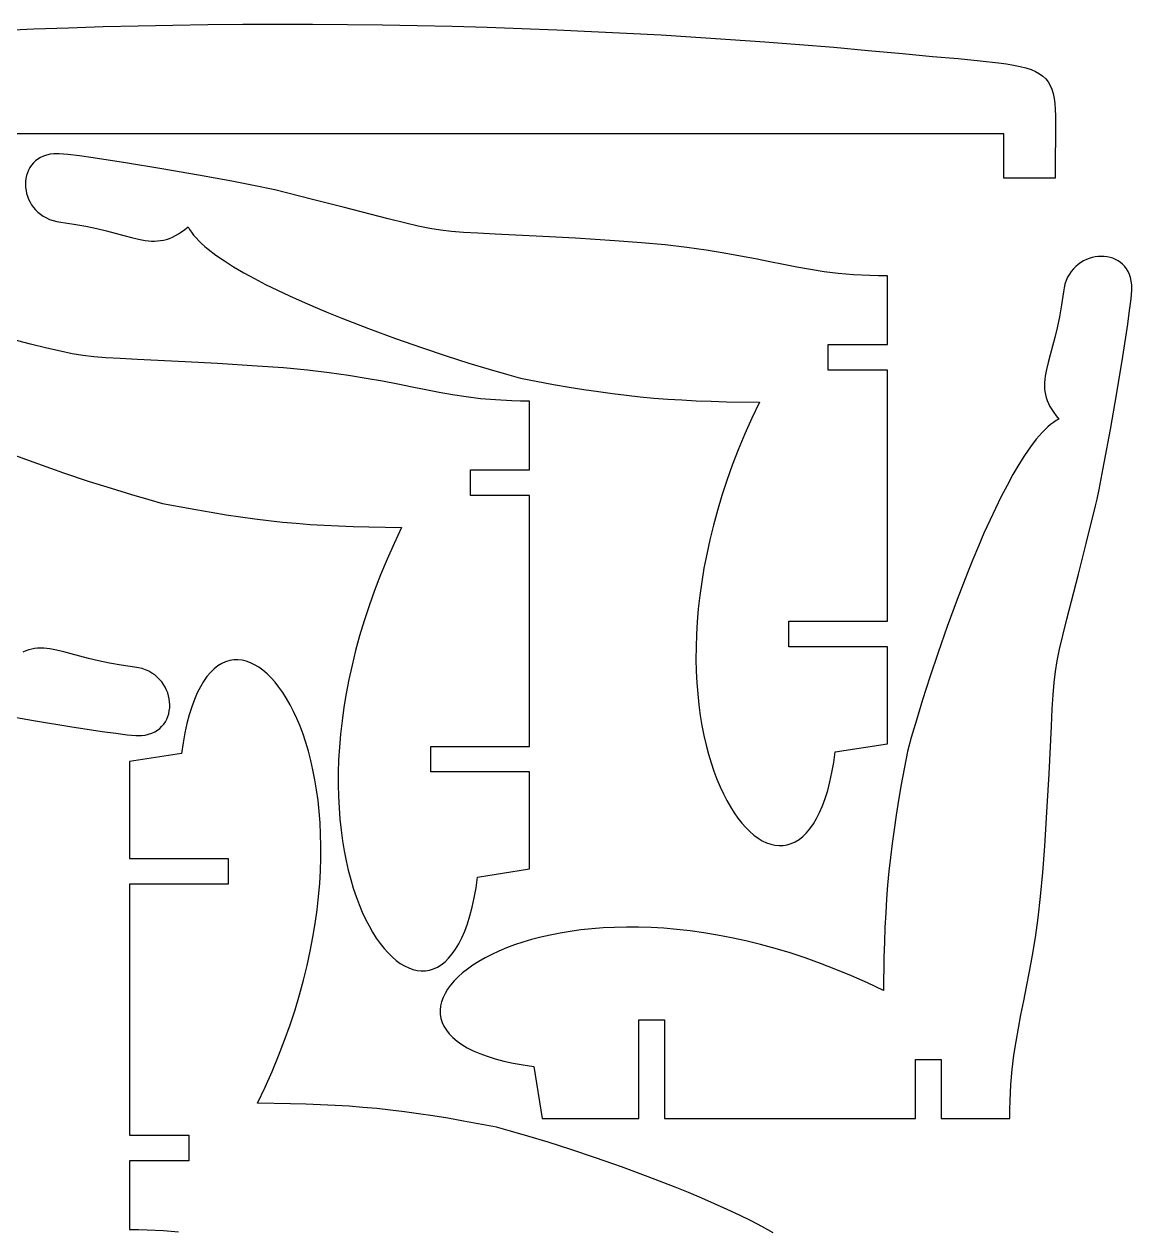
# Model space of a CAD drawing. Extents: x 378 to 958, y 20 to 900.
# Drawn here: x 554.2 to 666.5, y 334.1 to 456.4 of the extents above; entities that cross this region are included whole.
import ezdxf

# ---------------------------------------------------------------- set-up
doc = ezdxf.new("R2010")
doc.units = 0
doc.layers.get('0').update_dxf_attribs({"linetype": 'CONTINUOUS'})

msp = doc.modelspace()

# ---------------------------------------------------------------- linework, layer by layer
at = {"color": 4}
for p, q in [((565.729473, 456.234625), (569.26315, 456.304296)), ((569.26315, 456.304296), (572.799154, 456.355101)), ((572.799154, 456.355101), (576.336981, 456.387047)), ((576.336981, 456.387047), (579.876132, 456.400138)), ((579.876132, 456.400138), (583.416105, 456.394378)), ((583.416105, 456.394378), (586.956398, 456.369773)), ((586.956398, 456.369773), (590.496509, 456.326327)), ((590.496509, 456.326327), (594.035939, 456.264045)), ((594.035939, 456.264045), (597.574185, 456.182931)), ((551.628049, 455.767198), (555.147409, 455.912376)), ((555.147409, 455.912376), (558.671101, 456.03867)), ((558.671101, 456.03867), (562.198622, 456.146085)), ((562.198622, 456.146085), (565.729473, 456.234625)), ((597.574185, 456.182931), (601.110745, 456.082991)), ((601.110745, 456.082991), (604.645119, 455.96423)), ((604.645119, 455.96423), (608.176805, 455.826652)), ((608.176805, 455.826652), (611.705301, 455.670261)), ((611.705301, 455.670261), (615.230107, 455.495064)), ((615.230107, 455.495064), (618.750721, 455.301064)), ((618.750721, 455.301064), (622.266641, 455.088266)), ((622.266641, 455.088266), (625.777366, 454.856675)), ((625.777366, 454.856675), (629.282396, 454.606297)), ((629.282396, 454.606297), (632.781227, 454.337135)), ((632.781227, 454.337135), (636.27336, 454.049195)), ((636.27336, 454.049195), (639.758292, 453.742481)), ((639.758292, 453.742481), (643.235523, 453.416998)), ((643.235523, 453.416998), (646.262806, 453.136291)), ((646.262806, 453.136291), (648.871475, 452.903699)), ((648.871475, 452.903699), (651.092339, 452.694369)), ((651.092339, 452.694369), (652.956213, 452.483446)), ((652.956213, 452.483446), (653.763907, 452.369621)), ((653.763907, 452.369621), (654.493909, 452.246076)), ((654.493909, 452.246076), (655.150068, 452.109706)), ((655.150068, 452.109706), (655.736238, 451.957404)), ((655.736238, 451.957404), (656.256269, 451.786062)), ((656.256269, 451.786062), (656.714013, 451.592575)), ((656.714013, 451.592575), (657.113322, 451.373835)), ((657.113322, 451.373835), (657.458048, 451.126735)), ((657.458048, 451.126735), (657.752041, 450.84817)), ((657.752041, 450.84817), (657.999153, 450.535031)), ((657.999153, 450.535031), (658.203236, 450.184212)), ((658.203236, 450.184212), (658.368142, 449.792606)), ((658.368142, 449.792606), (658.497721, 449.357107)), ((658.497721, 449.357107), (658.595827, 448.874608)), ((658.595827, 448.874608), (658.666309, 448.342001)), ((658.666309, 448.342001), (658.71302, 447.756181)), ((658.71302, 447.756181), (658.739811, 447.114039)), ((658.739811, 447.114039), (658.750533, 446.412471)), ((653.493323, 445.293298), (507.892523, 445.281098)), ((653.493123, 440.793298), (653.493323, 445.293298)), ((658.750533, 446.412471), (658.73918, 444.818623)), ((658.73918, 444.818623), (658.709772, 442.949784)), ((555.83552, 442.883269), (555.565656, 442.720994)), ((556.132064, 443.02025), (555.83552, 442.883269)), ((556.455416, 443.129874), (556.132064, 443.02025)), ((556.805707, 443.210077), (556.455416, 443.129874)), ((557.183067, 443.258794), (556.805707, 443.210077)), ((557.418644, 443.264953), (557.183067, 443.258794)), ((557.740228, 443.25264), (557.418644, 443.264953)), ((558.619006, 443.17687), (557.740228, 443.25264)), ((559.77458, 443.04003), (558.619006, 443.17687)), ((561.162126, 442.85066), (559.77458, 443.04003)), ((564.453854, 442.348504), (561.162126, 442.85066)), ((658.709772, 442.949784), (658.693123, 440.781098)), ((554.611974, 441.602443), (554.499457, 441.331743)), ((554.750392, 441.860231), (554.611974, 441.602443)), ((554.914839, 442.103044), (554.750392, 441.860231)), ((555.105445, 442.328818), (554.914839, 442.103044)), ((555.322341, 442.53549), (555.105445, 442.328818)), ((555.565656, 442.720994), (555.322341, 442.53549)), ((568.135617, 441.738744), (564.453854, 442.348504)), ((571.848842, 441.089722), (568.135617, 441.738744)), ((554.316003, 440.462808), (554.305785, 440.161098)), ((554.351601, 440.759862), (554.316003, 440.462808)), ((554.412709, 441.050194), (554.351601, 440.759862)), ((554.499457, 441.331743), (554.412709, 441.050194)), ((575.234958, 440.469779), (571.848842, 441.089722)), ((577.93539, 439.947256), (575.234958, 440.469779)), ((655.693223, 440.793298), (653.493123, 440.793298)), ((658.693123, 440.781098), (655.693223, 440.793298)), ((554.305785, 440.161098), (554.320817, 439.856794)), ((554.320817, 439.856794), (554.36097, 439.551961)), ((554.36097, 439.551961), (554.426113, 439.248661)), ((554.426113, 439.248661), (554.516116, 438.94896)), ((578.916421, 439.743883), (577.93539, 439.947256)), ((579.591567, 439.590494), (578.916421, 439.743883)), ((583.396476, 438.6397), (579.591567, 439.590494)), ((554.516116, 438.94896), (554.63085, 438.654919)), ((554.63085, 438.654919), (554.770185, 438.368604)), ((554.770185, 438.368604), (554.933991, 438.092077)), ((554.933991, 438.092077), (555.122137, 437.827403)), ((586.514237, 437.846653), (583.396476, 438.6397)), ((555.122137, 437.827403), (555.334495, 437.576644)), ((555.334495, 437.576644), (555.570934, 437.341866)), ((555.570934, 437.341866), (555.831324, 437.12513)), ((555.831324, 437.12513), (556.115536, 436.928502)), ((556.115536, 436.928502), (556.423438, 436.754044)), ((556.423438, 436.754044), (556.754903, 436.603821)), ((591.088725, 436.670499), (586.514237, 437.846653)), ((556.754903, 436.603821), (557.109799, 436.479896)), ((557.109799, 436.479896), (557.487997, 436.384332)), ((557.487997, 436.384332), (557.889367, 436.319194)), ((557.889367, 436.319194), (559.218675, 436.134166)), ((559.218675, 436.134166), (560.428737, 435.918505)), ((560.428737, 435.918505), (561.530169, 435.683251)), ((561.530169, 435.683251), (562.533584, 435.439446)), ((570.137898, 435.35092), (570.461149, 435.592124)), ((570.461149, 435.592124), (570.793067, 435.865694)), ((570.793067, 435.865694), (570.949686, 435.587082)), ((570.949686, 435.587082), (571.136578, 435.305936)), ((592.745654, 436.255741), (591.088725, 436.670499)), ((594.115843, 435.935427), (592.745654, 436.255741)), ((595.299392, 435.693733), (594.115843, 435.935427)), ((596.396404, 435.514832), (595.299392, 435.693733)), ((597.506981, 435.382898), (596.396404, 435.514832)), ((562.533584, 435.439446), (564.288826, 434.970346)), ((564.288826, 434.970346), (565.061881, 434.767132)), ((565.061881, 434.767132), (565.779379, 434.599532)), ((565.779379, 434.599532), (566.451935, 434.478585)), ((566.451935, 434.478585), (566.774677, 434.439056)), ((566.774677, 434.439056), (567.090163, 434.415332)), ((567.090163, 434.415332), (567.399721, 434.408791)), ((567.399721, 434.408791), (567.704677, 434.420815)), ((567.704677, 434.420815), (568.006359, 434.452782)), ((568.006359, 434.452782), (568.306094, 434.506074)), ((568.306094, 434.506074), (568.605207, 434.58207)), ((568.605207, 434.58207), (568.905026, 434.682151)), ((568.905026, 434.682151), (569.206878, 434.807696)), ((569.206878, 434.807696), (569.512089, 434.960086)), ((569.512089, 434.960086), (569.821987, 435.1407)), ((569.821987, 435.1407), (570.137898, 435.35092)), ((571.136578, 435.305936), (571.352847, 435.022438)), ((571.352847, 435.022438), (571.597597, 434.736771)), ((571.597597, 434.736771), (571.869929, 434.449117)), ((571.869929, 434.449117), (572.168948, 434.159658)), ((598.731224, 435.282107), (597.506981, 435.382898)), ((600.169235, 435.196631), (598.731224, 435.282107)), ((601.921115, 435.110646), (600.169235, 435.196631)), ((606.766892, 434.873844), (601.921115, 435.110646)), ((610.060991, 434.691375), (606.766892, 434.873844)), ((614.069367, 434.445094), (610.060991, 434.691375)), ((616.752915, 434.245126), (614.069367, 434.445094)), ((619.172073, 434.013486), (616.752915, 434.245126)), ((572.168948, 434.159658), (572.493755, 433.868578)), ((572.493755, 433.868578), (572.843455, 433.576057)), ((572.843455, 433.576057), (573.613945, 432.987426)), ((621.356154, 433.756322), (619.172073, 434.013486)), ((623.334469, 433.479786), (621.356154, 433.756322)), ((625.136327, 433.190029), (623.334469, 433.479786)), ((626.791041, 432.893201), (625.136327, 433.190029)), ((573.613945, 432.987426), (574.473241, 432.395225)), ((574.473241, 432.395225), (575.414167, 431.800912)), ((575.414167, 431.800912), (576.42955, 431.205946)), ((628.327921, 432.595451), (626.791041, 432.893201)), ((629.776279, 432.302932), (628.327921, 432.595451)), ((631.165426, 432.021792), (629.776279, 432.302932)), ((632.524673, 431.758183), (631.165426, 432.021792)), ((660.791542, 431.828098), (660.556763, 431.591658)), ((661.0423, 432.040457), (660.791542, 431.828098)), ((661.306975, 432.228603), (661.0423, 432.040457)), ((661.583502, 432.392408), (661.306975, 432.228603)), ((661.869817, 432.531741), (661.583502, 432.392408)), ((662.163857, 432.646473), (661.869817, 432.531741)), ((662.463559, 432.736473), (662.163857, 432.646473)), ((662.766859, 432.801613), (662.463559, 432.736473)), ((663.071692, 432.841761), (662.766859, 432.801613)), ((663.375996, 432.856788), (663.071692, 432.841761)), ((663.677706, 432.846565), (663.375996, 432.856788)), ((663.974759, 432.810961), (663.677706, 432.846565)), ((664.265092, 432.749846), (663.974759, 432.810961)), ((664.54664, 432.663091), (664.265092, 432.749846)), ((664.81734, 432.550566), (664.54664, 432.663091)), ((665.075129, 432.412141), (664.81734, 432.550566)), ((665.317942, 432.247686), (665.075129, 432.412141)), ((665.543716, 432.057071), (665.317942, 432.247686)), ((665.750387, 431.840167), (665.543716, 432.057071)), ((665.935892, 431.596843), (665.750387, 431.840167)), ((576.42955, 431.205946), (577.512213, 430.611787)), ((577.512213, 430.611787), (578.654981, 430.019893)), ((633.88333, 431.518255), (632.524673, 431.758183)), ((635.270709, 431.308158), (633.88333, 431.518255)), ((636.716121, 431.134043), (635.270709, 431.308158)), ((638.248878, 431.002061), (636.716121, 431.134043)), ((639.898289, 430.918361), (638.248878, 431.002061)), ((640.7759, 430.896539), (639.898289, 430.918361)), ((641.693667, 430.889094), (640.7759, 430.896539)), ((641.692867, 423.914994), (641.693667, 430.889094)), ((659.968942, 430.739143), (659.818719, 430.407673)), ((660.1434, 431.04705), (659.968942, 430.739143)), ((660.340028, 431.331265), (660.1434, 431.04705)), ((660.556763, 431.591658), (660.340028, 431.331265)), ((666.098167, 431.326969), (665.935892, 431.596843)), ((666.235148, 431.030417), (666.098167, 431.326969)), ((666.344772, 430.707056), (666.235148, 431.030417)), ((666.424974, 430.356755), (666.344772, 430.707056)), ((578.654981, 430.019893), (579.850679, 429.431723)), ((579.850679, 429.431723), (581.092131, 428.848737)), ((659.59923, 429.674565), (659.534092, 429.273186)), ((659.694794, 430.05277), (659.59923, 429.674565)), ((659.818719, 430.407673), (659.694794, 430.05277)), ((666.391768, 428.543479), (666.467537, 429.422242)), ((666.473692, 429.979386), (666.424974, 430.356755)), ((666.467537, 429.422242), (666.47985, 429.743818)), ((666.47985, 429.743818), (666.473692, 429.979386)), ((581.092131, 428.848737), (582.372162, 428.272393)), ((582.372162, 428.272393), (583.683598, 427.704151)), ((659.534092, 429.273186), (659.349064, 427.943862)), ((666.254927, 427.38792), (666.391768, 428.543479)), ((583.683598, 427.704151), (585.019262, 427.145469)), ((585.019262, 427.145469), (586.371979, 426.597807)), ((659.349064, 427.943862), (659.133402, 426.733787)), ((666.065558, 426.000384), (666.254927, 427.38792)), ((586.371979, 426.597807), (589.099873, 425.541376)), ((659.133402, 426.733787), (658.898149, 425.632348)), ((665.563402, 422.708674), (666.065558, 426.000384)), ((554.814709, 423.972861), (550.240222, 425.149015)), ((589.099873, 425.541376), (591.809877, 424.546531)), ((591.809877, 424.546531), (594.444587, 423.624944)), ((658.654344, 424.628928), (658.185243, 422.873688)), ((658.898149, 425.632348), (658.654344, 424.628928)), ((556.471638, 423.558103), (554.814709, 423.972861)), ((557.841827, 423.23779), (556.471638, 423.558103)), ((559.025376, 422.996095), (557.841827, 423.23779)), ((594.444587, 423.624944), (596.946603, 422.788286)), ((635.693067, 421.314494), (635.693067, 423.914994)), ((635.693067, 423.914994), (641.692867, 423.914994)), ((560.122389, 422.817194), (559.025376, 422.996095)), ((561.232966, 422.68526), (560.122389, 422.817194)), ((562.457208, 422.584469), (561.232966, 422.68526)), ((563.895219, 422.498993), (562.457208, 422.584469)), ((565.6471, 422.413008), (563.895219, 422.498993)), ((570.492876, 422.176206), (565.6471, 422.413008)), ((573.786975, 421.993737), (570.492876, 422.176206)), ((596.946603, 422.788286), (599.258521, 422.048231)), ((599.258521, 422.048231), (601.322939, 421.416449)), ((657.98203, 422.100638), (657.814429, 421.383148)), ((658.185243, 422.873688), (657.98203, 422.100638)), ((664.953642, 419.026923), (665.563402, 422.708674)), ((577.795351, 421.747457), (573.786975, 421.993737)), ((580.478899, 421.547489), (577.795351, 421.747457)), ((582.898058, 421.315848), (580.478899, 421.547489)), ((585.082139, 421.058684), (582.898058, 421.315848)), ((587.060453, 420.782149), (585.082139, 421.058684)), ((588.862311, 420.492391), (587.060453, 420.782149)), ((601.322939, 421.416449), (603.082456, 420.904613)), ((603.082456, 420.904613), (604.479667, 420.524394)), ((641.692867, 421.314494), (635.693067, 421.314494)), ((641.690667, 395.892394), (641.692867, 421.314494)), ((657.814429, 421.383148), (657.693482, 420.710603)), ((590.517025, 420.195563), (588.862311, 420.492391)), ((592.053906, 419.897814), (590.517025, 420.195563)), ((593.502264, 419.605294), (592.053906, 419.897814)), ((594.89141, 419.324154), (593.502264, 419.605294)), ((604.479667, 420.524394), (607.845323, 419.88924)), ((607.845323, 419.88924), (609.417644, 419.615419)), ((609.417644, 419.615419), (610.931569, 419.369051)), ((657.63023, 420.072388), (657.623689, 419.762837)), ((657.623689, 419.762837), (657.635712, 419.457888)), ((657.653954, 420.387868), (657.63023, 420.072388)), ((657.693482, 420.710603), (657.653954, 420.387868)), ((596.250657, 419.060545), (594.89141, 419.324154)), ((597.609314, 418.820617), (596.250657, 419.060545)), ((598.996693, 418.610521), (597.609314, 418.820617)), ((600.442106, 418.436406), (598.996693, 418.610521)), ((601.974862, 418.304423), (600.442106, 418.436406)), ((610.931569, 419.369051), (612.398553, 419.148845)), ((612.398553, 419.148845), (613.830054, 418.953515)), ((613.830054, 418.953515), (615.237527, 418.781769)), ((615.237527, 418.781769), (616.632429, 418.632319)), ((616.632429, 418.632319), (618.026218, 418.503877)), ((618.026218, 418.503877), (619.430348, 418.395152)), ((619.430348, 418.395152), (620.856276, 418.304856)), ((657.635712, 419.457888), (657.66768, 419.156214)), ((657.66768, 419.156214), (657.720972, 418.856487)), ((657.720972, 418.856487), (657.796968, 418.557383)), ((657.796968, 418.557383), (657.897048, 418.257572)), ((664.30462, 415.313705), (664.953642, 419.026923)), ((603.624273, 418.220723), (601.974862, 418.304423)), ((604.501885, 418.198901), (603.624273, 418.220723)), ((605.419651, 418.191457), (604.501885, 418.198901)), ((605.418851, 411.217357), (605.419651, 418.191457)), ((620.856276, 418.304856), (622.315459, 418.231701)), ((622.315459, 418.231701), (623.819353, 418.174395)), ((623.819353, 418.174395), (625.379415, 418.131652)), ((625.379415, 418.131652), (628.713867, 418.084694)), ((628.713867, 418.084694), (627.947074, 416.462295)), ((657.897048, 418.257572), (658.022593, 417.955729)), ((658.022593, 417.955729), (658.174983, 417.650527)), ((658.174983, 417.650527), (658.355598, 417.340638)), ((658.355598, 417.340638), (658.565817, 417.024736)), ((627.947074, 416.462295), (627.235459, 414.855769)), ((658.520834, 416.026065), (658.237336, 415.809791)), ((658.80198, 416.212963), (658.520834, 416.026065)), ((658.565817, 417.024736), (658.807022, 416.701495)), ((659.080592, 416.369586), (658.80198, 416.212963)), ((658.807022, 416.701495), (659.080592, 416.369586)), ((627.235459, 414.855769), (626.577715, 413.26599)), ((657.083475, 414.668865), (656.790955, 414.31916)), ((657.374556, 414.993677), (657.083475, 414.668865)), ((657.664014, 415.2927), (657.374556, 414.993677)), ((657.951669, 415.565037), (657.664014, 415.2927)), ((658.237336, 415.809791), (657.951669, 415.565037)), ((663.684676, 411.927594), (664.30462, 415.313705)), ((656.202324, 413.548662), (655.610122, 412.689357)), ((656.790955, 414.31916), (656.202324, 413.548662)), ((552.825857, 412.843738), (555.535861, 411.848893)), ((626.577715, 413.26599), (625.972534, 411.69383)), ((655.610122, 412.689357), (655.015809, 411.748422)), ((555.535861, 411.848893), (558.170572, 410.927306)), ((599.419051, 408.616857), (599.419051, 411.217357)), ((599.419051, 411.217357), (605.418851, 411.217357)), ((625.972534, 411.69383), (625.418608, 410.140163)), ((655.015809, 411.748422), (654.420844, 410.733031)), ((663.162153, 409.227163), (663.684676, 411.927594)), ((558.170572, 410.927306), (560.672587, 410.090649)), ((560.672587, 410.090649), (562.984505, 409.350593)), ((625.418608, 410.140163), (624.914632, 408.605861)), ((654.420844, 410.733031), (653.826684, 409.65036)), ((562.984505, 409.350593), (565.048924, 408.718811)), ((565.048924, 408.718811), (566.80844, 408.206975)), ((605.418851, 408.616857), (599.419051, 408.616857)), ((605.416651, 383.194757), (605.418851, 408.616857)), ((624.914632, 408.605861), (624.459298, 407.091799)), ((653.826684, 409.65036), (653.23479, 408.507585)), ((662.958781, 408.246132), (663.162153, 409.227163)), ((566.80844, 408.206975), (568.205651, 407.826757)), ((568.205651, 407.826757), (571.571308, 407.191602)), ((653.23479, 408.507585), (652.646621, 407.311879)), ((661.854597, 403.766077), (662.805392, 407.570986)), ((662.805392, 407.570986), (662.958781, 408.246132)), ((571.571308, 407.191602), (573.143628, 406.917781)), ((573.143628, 406.917781), (574.657553, 406.671413)), ((574.657553, 406.671413), (576.124537, 406.451208)), ((576.124537, 406.451208), (577.556038, 406.255877)), ((577.556038, 406.255877), (578.963511, 406.084131)), ((624.459298, 407.091799), (624.051298, 405.598848)), ((652.646621, 407.311879), (652.063635, 406.07042)), ((578.963511, 406.084131), (580.358414, 405.934682)), ((580.358414, 405.934682), (581.752202, 405.806239)), ((581.752202, 405.806239), (583.156332, 405.697514)), ((583.156332, 405.697514), (584.58226, 405.607219)), ((584.58226, 405.607219), (586.041443, 405.534063)), ((586.041443, 405.534063), (587.545338, 405.476758)), ((587.545338, 405.476758), (589.105399, 405.434014)), ((589.105399, 405.434014), (592.439851, 405.387057)), ((592.439851, 405.387057), (591.673059, 403.764657)), ((624.051298, 405.598848), (623.689325, 404.127881)), ((652.063635, 406.07042), (651.487291, 404.790382)), ((591.673059, 403.764657), (590.961444, 402.158131)), ((623.689325, 404.127881), (623.372073, 402.679773)), ((651.487291, 404.790382), (650.919049, 403.47894)), ((661.06155, 400.648315), (661.854597, 403.766077)), ((623.372073, 402.679773), (623.098234, 401.255395)), ((650.919049, 403.47894), (650.360367, 402.143271)), ((590.961444, 402.158131), (590.303699, 400.568352)), ((623.098234, 401.255395), (622.866501, 399.85562)), ((650.360367, 402.143271), (649.812704, 400.790548)), ((590.303699, 400.568352), (589.698518, 398.996192)), ((649.812704, 400.790548), (648.756274, 398.062647)), ((659.885397, 396.073827), (661.06155, 400.648315)), ((589.698518, 398.996192), (589.144593, 397.442525)), ((622.866501, 399.85562), (622.675566, 398.481323)), ((622.675566, 398.481323), (622.524123, 397.133375)), ((648.756274, 398.062647), (647.761429, 395.352638)), ((589.144593, 397.442525), (588.640616, 395.908224)), ((622.524123, 397.133375), (622.410864, 395.81265)), ((588.640616, 395.908224), (588.185282, 394.394161)), ((622.410864, 395.81265), (622.334483, 394.520021)), ((631.690467, 393.292394), (631.690467, 395.892394)), ((631.690467, 395.892394), (641.690667, 395.892394)), ((647.761429, 395.352638), (646.839842, 392.717924)), ((659.470638, 394.416896), (659.885397, 396.073827)), ((588.185282, 394.394161), (587.777282, 392.90121)), ((622.334483, 394.520021), (622.293671, 393.25636)), ((659.150325, 393.046705), (659.470638, 394.416896)), ((554.338566, 392.872139), (554.036715, 392.746594)), ((554.638386, 392.972219), (554.338566, 392.872139)), ((554.937499, 393.048215), (554.638386, 392.972219)), ((555.237233, 393.101507), (554.937499, 393.048215)), ((555.538915, 393.133475), (555.237233, 393.101507)), ((555.843871, 393.145498), (555.538915, 393.133475)), ((556.153429, 393.138957), (555.843871, 393.145498)), ((556.468916, 393.115233), (556.153429, 393.138957)), ((556.791657, 393.075705), (556.468916, 393.115233)), ((557.464213, 392.954758), (556.791657, 393.075705)), ((558.181711, 392.787157), (557.464213, 392.954758)), ((558.954766, 392.583944), (558.181711, 392.787157)), ((587.777282, 392.90121), (587.41531, 391.430243)), ((622.293671, 393.25636), (622.287122, 392.022542)), ((641.690667, 393.292394), (631.690467, 393.292394)), ((641.693167, 383.462394), (641.690667, 393.292394)), ((646.839842, 392.717924), (646.003184, 390.215909)), ((658.908631, 391.863152), (659.150325, 393.046705)), ((560.710008, 392.114843), (558.954766, 392.583944)), ((561.713424, 391.871038), (560.710008, 392.114843)), ((562.814855, 391.635785), (561.713424, 391.871038)), ((564.024917, 391.420123), (562.814855, 391.635785)), ((565.354225, 391.235095), (564.024917, 391.420123)), ((574.202916, 391.584548), (573.812118, 391.343827)), ((574.602588, 391.766618), (574.202916, 391.584548)), ((575.009828, 391.890909), (574.602588, 391.766618)), ((575.423327, 391.958295), (575.009828, 391.890909)), ((575.841778, 391.969649), (575.423327, 391.958295)), ((576.263875, 391.925844), (575.841778, 391.969649)), ((576.688309, 391.827753), (576.263875, 391.925844)), ((577.113775, 391.676248), (576.688309, 391.827753)), ((577.538964, 391.472204), (577.113775, 391.676248)), ((577.96257, 391.216492), (577.538964, 391.472204)), ((587.41531, 391.430243), (587.098057, 389.982135)), ((622.287122, 392.022542), (622.313529, 390.819438)), ((658.729729, 390.766136), (658.908631, 391.863152)), ((565.755595, 391.169957), (565.354225, 391.235095)), ((566.133793, 391.074393), (565.755595, 391.169957)), ((566.488689, 390.950468), (566.133793, 391.074393)), ((566.820154, 390.800245), (566.488689, 390.950468)), ((567.128057, 390.625787), (566.820154, 390.800245)), ((567.412268, 390.429159), (567.128057, 390.625787)), ((567.672658, 390.212424), (567.412268, 390.429159)), ((567.909097, 389.977645), (567.672658, 390.212424)), ((572.706038, 390.261028), (572.363807, 389.776972)), ((573.062372, 390.68294), (572.706038, 390.261028)), ((573.4315, 391.043582), (573.062372, 390.68294)), ((573.812118, 391.343827), (573.4315, 391.043582)), ((578.383286, 390.909986), (577.96257, 391.216492)), ((578.799804, 390.553559), (578.383286, 390.909986)), ((579.210816, 390.148084), (578.799804, 390.553559)), ((622.313529, 390.819438), (622.371585, 389.647922)), ((646.003184, 390.215909), (645.263128, 387.903995)), ((658.597796, 389.655554), (658.729729, 390.766136)), ((568.121455, 389.726887), (567.909097, 389.977645)), ((568.309602, 389.462212), (568.121455, 389.726887)), ((568.473407, 389.185685), (568.309602, 389.462212)), ((568.612742, 388.89937), (568.473407, 389.185685)), ((572.036987, 389.2299), (571.726883, 388.618938)), ((572.363807, 389.776972), (572.036987, 389.2299)), ((579.615017, 389.694434), (579.210816, 390.148084)), ((580.011098, 389.193482), (579.615017, 389.694434)), ((580.397753, 388.646101), (580.011098, 389.193482)), ((587.098057, 389.982135), (586.824218, 388.557757)), ((622.371585, 389.647922), (622.459981, 388.508867)), ((658.497004, 388.431304), (658.597796, 389.655554)), ((568.727476, 388.60533), (568.612742, 388.89937)), ((568.81748, 388.305628), (568.727476, 388.60533)), ((568.882623, 388.002328), (568.81748, 388.305628)), ((568.922775, 387.697495), (568.882623, 388.002328)), ((571.434803, 387.943215), (571.162055, 387.201856)), ((571.726883, 388.618938), (571.434803, 387.943215)), ((580.773674, 388.053164), (580.397753, 388.646101)), ((581.137555, 387.415544), (580.773674, 388.053164)), ((586.824218, 388.557757), (586.592485, 387.157983)), ((622.459981, 388.508867), (622.577412, 387.403145)), ((645.263128, 387.903995), (644.631346, 385.839585)), ((658.411529, 386.993285), (658.497004, 388.431304)), ((568.830883, 386.504095), (568.891992, 386.794428)), ((568.891992, 386.794428), (568.92759, 387.091481)), ((568.937808, 387.393191), (568.922775, 387.697495)), ((568.92759, 387.091481), (568.937808, 387.393191)), ((571.162055, 387.201856), (570.909946, 386.393989)), ((581.488087, 386.734114), (581.137555, 387.415544)), ((581.823964, 386.009747), (581.488087, 386.734114)), ((586.592485, 387.157983), (586.40155, 385.783685)), ((622.577412, 387.403145), (622.72257, 386.331631)), ((658.325544, 385.241395), (658.411529, 386.993285)), ((551.39475, 386.464567), (555.107975, 385.815545)), ((555.107975, 385.815545), (558.789738, 385.205785)), ((568.138147, 385.225471), (568.328753, 385.451245)), ((568.328753, 385.451245), (568.4932, 385.694058)), ((568.4932, 385.694058), (568.631618, 385.951847)), ((568.631618, 385.951847), (568.744136, 386.222547)), ((568.744136, 386.222547), (568.830883, 386.504095)), ((570.679782, 385.51874), (570.472871, 384.575237)), ((570.909946, 386.393989), (570.679782, 385.51874)), ((582.143879, 385.243315), (581.823964, 386.009747)), ((586.40155, 385.783685), (586.250107, 384.435737)), ((622.72257, 386.331631), (622.894147, 385.295196)), ((644.631346, 385.839585), (644.11951, 384.080081)), ((558.789738, 385.205785), (562.081466, 384.703629)), ((562.081466, 384.703629), (563.469013, 384.51426)), ((563.469013, 384.51426), (564.624586, 384.377419)), ((564.624586, 384.377419), (565.503364, 384.30165)), ((565.503364, 384.30165), (565.824948, 384.289337)), ((565.824948, 384.289337), (566.060525, 384.295495)), ((566.060525, 384.295495), (566.437885, 384.344213)), ((566.437885, 384.344213), (566.788176, 384.424415)), ((566.788176, 384.424415), (567.111528, 384.534039)), ((567.111528, 384.534039), (567.408072, 384.67102)), ((567.408072, 384.67102), (567.677936, 384.833295)), ((567.677936, 384.833295), (567.921251, 385.0188)), ((567.921251, 385.0188), (568.138147, 385.225471)), ((570.472871, 384.575237), (570.290521, 383.562607)), ((582.446524, 384.435693), (582.143879, 385.243315)), ((582.730593, 383.587753), (582.446524, 384.435693)), ((586.250107, 384.435737), (586.136848, 383.115012)), ((622.894147, 385.295196), (623.090837, 384.294715)), ((623.090837, 384.294715), (623.311333, 383.331059)), ((644.11951, 384.080081), (643.739292, 382.682886)), ((658.088741, 380.395594), (658.325544, 385.241395)), ((570.290521, 383.562607), (570.134037, 382.479976)), ((582.994778, 382.700368), (582.730593, 383.587753)), ((586.136848, 383.115012), (586.060467, 381.822383)), ((595.416451, 380.594757), (595.416451, 383.194757)), ((595.416451, 383.194757), (605.416651, 383.194757)), ((623.311333, 383.331059), (623.554326, 382.405102)), ((636.415067, 382.625494), (641.693167, 383.462394)), ((570.134037, 382.479976), (564.855937, 381.643076)), ((564.855937, 381.643076), (564.858437, 371.813076)), ((583.237772, 381.774411), (582.994778, 382.700368)), ((583.458267, 380.810756), (583.237772, 381.774411)), ((586.060467, 381.822383), (586.019655, 380.558723)), ((623.554326, 382.405102), (623.818511, 381.517717)), ((636.258584, 381.542864), (636.415067, 382.625494)), ((643.739292, 382.682886), (643.104137, 379.317225)), ((583.654957, 379.810274), (583.458267, 380.810756)), ((586.019655, 380.558723), (586.013107, 379.324904)), ((605.416651, 380.594757), (595.416451, 380.594757)), ((605.419151, 370.764757), (605.416651, 380.594757)), ((623.818511, 381.517717), (624.10258, 380.669777)), ((624.10258, 380.669777), (624.405225, 379.862155)), ((635.869322, 379.58673), (636.076233, 380.530233)), ((636.076233, 380.530233), (636.258584, 381.542864)), ((583.826534, 378.773839), (583.654957, 379.810274)), ((586.013107, 379.324904), (586.039513, 378.1218)), ((624.405225, 379.862155), (624.72514, 379.095724)), ((635.639158, 378.711482), (635.869322, 379.58673)), ((643.104137, 379.317225), (642.830317, 377.7449)), ((657.906273, 377.101479), (658.088741, 380.395594)), ((583.971692, 377.702325), (583.826534, 378.773839)), ((586.039513, 378.1218), (586.097569, 376.950284)), ((624.72514, 379.095724), (625.061017, 378.371357)), ((625.061017, 378.371357), (625.411549, 377.689927)), ((635.387049, 377.903615), (635.639158, 378.711482)), ((584.089123, 376.596604), (583.971692, 377.702325)), ((586.097569, 376.950284), (586.185965, 375.811229)), ((625.411549, 377.689927), (625.77543, 377.052307)), ((625.77543, 377.052307), (626.151351, 376.459369)), ((634.822221, 376.486532), (635.114301, 377.162256)), ((635.114301, 377.162256), (635.387049, 377.903615)), ((642.830317, 377.7449), (642.583948, 376.23097)), ((657.659992, 373.093086), (657.906273, 377.101479)), ((584.17752, 375.457548), (584.089123, 376.596604)), ((586.185965, 375.811229), (586.303396, 374.705508)), ((626.151351, 376.459369), (626.538006, 375.911988)), ((626.538006, 375.911988), (626.934087, 375.411036)), ((634.185297, 375.328499), (634.512117, 375.875571)), ((634.512117, 375.875571), (634.822221, 376.486532)), ((642.583948, 376.23097), (642.363743, 374.76398)), ((584.235575, 374.286032), (584.17752, 375.457548)), ((586.303396, 374.705508), (586.448554, 373.633993)), ((626.934087, 375.411036), (627.338288, 374.957386)), ((627.338288, 374.957386), (627.7493, 374.551911)), ((627.7493, 374.551911), (628.165818, 374.195484)), ((633.117604, 374.061888), (633.486733, 374.42253)), ((633.486733, 374.42253), (633.843066, 374.844443)), ((633.843066, 374.844443), (634.185297, 375.328499)), ((642.363743, 374.76398), (642.168412, 373.332473)), ((584.261982, 373.082929), (584.235575, 374.286032)), ((584.255433, 371.84911), (584.261982, 373.082929)), ((586.448554, 373.633993), (586.620131, 372.597559)), ((628.165818, 374.195484), (628.586534, 373.888979)), ((628.586534, 373.888979), (629.01014, 373.633267)), ((629.01014, 373.633267), (629.435329, 373.429222)), ((629.435329, 373.429222), (629.860795, 373.277718)), ((629.860795, 373.277718), (630.28523, 373.179626)), ((630.28523, 373.179626), (630.707326, 373.135821)), ((630.707326, 373.135821), (631.125777, 373.147175)), ((631.125777, 373.147175), (631.539276, 373.214561)), ((631.539276, 373.214561), (631.946516, 373.338853)), ((631.946516, 373.338853), (632.346188, 373.520922)), ((632.346188, 373.520922), (632.736986, 373.761643)), ((632.736986, 373.761643), (633.117604, 374.061888)), ((642.168412, 373.332473), (641.996667, 371.924994)), ((657.460024, 370.409539), (657.659992, 373.093086)), ((584.214621, 370.58545), (584.255433, 371.84911)), ((586.620131, 372.597559), (586.816821, 371.597077)), ((641.996667, 371.924994), (641.847217, 370.530086)), ((564.858437, 371.813076), (574.858537, 371.813076)), ((574.858537, 371.813076), (574.858537, 369.213076)), ((586.816821, 371.597077), (587.037317, 370.633421)), ((587.037317, 370.633421), (587.28031, 369.707464)), ((600.141051, 369.927857), (605.419151, 370.764757)), ((584.13824, 369.29282), (584.214621, 370.58545)), ((587.28031, 369.707464), (587.544495, 368.820079)), ((599.984568, 368.845226), (600.141051, 369.927857)), ((641.847217, 370.530086), (641.718774, 369.136294)), ((657.228383, 367.990384), (657.460024, 370.409539)), ((564.858437, 369.213076), (564.856237, 343.790976)), ((574.858537, 369.213076), (564.858437, 369.213076)), ((584.024981, 367.972095), (584.13824, 369.29282)), ((587.544495, 368.820079), (587.828564, 367.972139)), ((599.802217, 367.832596), (599.984568, 368.845226)), ((641.718774, 369.136294), (641.61005, 367.732161)), ((583.873538, 366.624148), (584.024981, 367.972095)), ((587.828564, 367.972139), (588.131209, 367.164517)), ((588.131209, 367.164517), (588.451124, 366.398086)), ((599.595306, 366.889093), (599.802217, 367.832596)), ((641.61005, 367.732161), (641.519754, 366.306233)), ((656.97122, 365.806308), (657.228383, 367.990384)), ((583.682603, 365.24985), (583.873538, 366.624148)), ((588.451124, 366.398086), (588.787001, 365.673719)), ((599.113033, 365.205977), (599.365142, 366.013844)), ((599.365142, 366.013844), (599.595306, 366.889093)), ((641.519754, 366.306233), (641.446598, 364.847052)), ((656.694684, 363.828), (656.97122, 365.806308)), ((583.45087, 363.850076), (583.682603, 365.24985)), ((588.787001, 365.673719), (589.137534, 364.992289)), ((589.137534, 364.992289), (589.501414, 364.354669)), ((598.840285, 364.464618), (599.113033, 365.205977)), ((610.618043, 364.585141), (609.546529, 364.439983)), ((611.723764, 364.702572), (610.618043, 364.585141)), ((612.86282, 364.790968), (611.723764, 364.702572)), ((614.034336, 364.849024), (612.86282, 364.790968)), ((615.237439, 364.875431), (614.034336, 364.849024)), ((616.471258, 364.868882), (615.237439, 364.875431)), ((617.734919, 364.82807), (616.471258, 364.868882)), ((619.027548, 364.751689), (617.734919, 364.82807)), ((620.348273, 364.63843), (619.027548, 364.751689)), ((621.696221, 364.486987), (620.348273, 364.63843)), ((641.446598, 364.847052), (641.389293, 363.343162)), ((583.177031, 362.425698), (583.45087, 363.850076)), ((589.501414, 364.354669), (589.877335, 363.761732)), ((589.877335, 363.761732), (590.26399, 363.21435)), ((598.238102, 363.177933), (598.548205, 363.788894)), ((598.548205, 363.788894), (598.840285, 364.464618)), ((604.732615, 363.344042), (603.884675, 363.059973)), ((605.62, 363.608227), (604.732615, 363.344042)), ((606.545957, 363.85122), (605.62, 363.608227)), ((607.509612, 364.071716), (606.545957, 363.85122)), ((608.510094, 364.268406), (607.509612, 364.071716)), ((609.546529, 364.439983), (608.510094, 364.268406)), ((623.070518, 364.296052), (621.696221, 364.486987)), ((624.470292, 364.064319), (623.070518, 364.296052)), ((625.89467, 363.79048), (624.470292, 364.064319)), ((627.342779, 363.473227), (625.89467, 363.79048)), ((628.813745, 363.111255), (627.342779, 363.473227)), ((641.389293, 363.343162), (641.34655, 361.783109)), ((656.404927, 362.026149), (656.694684, 363.828)), ((582.859779, 360.977589), (583.177031, 362.425698)), ((590.26399, 363.21435), (590.660071, 362.713398)), ((590.660071, 362.713398), (591.064272, 362.259748)), ((591.064272, 362.259748), (591.475285, 361.854273)), ((597.212717, 361.724893), (597.56905, 362.146805)), ((597.56905, 362.146805), (597.911281, 362.630861)), ((597.911281, 362.630861), (598.238102, 363.177933)), ((601.586254, 362.101536), (600.904824, 361.751004)), ((602.310622, 362.437413), (601.586254, 362.101536)), ((603.077053, 362.757328), (602.310622, 362.437413)), ((603.884675, 363.059973), (603.077053, 362.757328)), ((630.306696, 362.703255), (628.813745, 363.111255)), ((631.820759, 362.247921), (630.306696, 362.703255)), ((633.35506, 361.743944), (631.820759, 362.247921)), ((582.497806, 359.506623), (582.859779, 360.977589)), ((591.475285, 361.854273), (591.891802, 361.497847)), ((591.891802, 361.497847), (592.312518, 361.191341)), ((592.312518, 361.191341), (592.736124, 360.935629)), ((592.736124, 360.935629), (593.161313, 360.731584)), ((596.072172, 360.823285), (596.462971, 361.064005)), ((596.462971, 361.064005), (596.843588, 361.36425)), ((596.843588, 361.36425), (597.212717, 361.724893)), ((599.674267, 361.011202), (599.126886, 360.624547)), ((600.267204, 361.387123), (599.674267, 361.011202)), ((600.904824, 361.751004), (600.267204, 361.387123)), ((634.908728, 361.190019), (633.35506, 361.743944)), ((636.480887, 360.584838), (634.908728, 361.190019)), ((641.34655, 361.783109), (641.299592, 358.448686)), ((656.108098, 360.371444), (656.404927, 362.026149)), ((593.161313, 360.731584), (593.586779, 360.58008)), ((593.586779, 360.58008), (594.011214, 360.481989)), ((594.011214, 360.481989), (594.43331, 360.438184)), ((594.43331, 360.438184), (594.851762, 360.449538)), ((594.851762, 360.449538), (595.265261, 360.516924)), ((595.265261, 360.516924), (595.6725, 360.641215)), ((595.6725, 360.641215), (596.072172, 360.823285)), ((598.172284, 359.824265), (597.766809, 359.413252)), ((598.625934, 360.228466), (598.172284, 359.824265)), ((599.126886, 360.624547), (598.625934, 360.228466)), ((638.070667, 359.927094), (636.480887, 360.584838)), ((639.677192, 359.215479), (638.070667, 359.927094)), ((655.810349, 358.834572), (656.108098, 360.371444)), ((582.089806, 358.013672), (582.497806, 359.506623)), ((597.103876, 358.576019), (596.848165, 358.152413)), ((597.410382, 358.996735), (597.103876, 358.576019)), ((597.766809, 359.413252), (597.410382, 358.996735)), ((641.299592, 358.448686), (639.677192, 359.215479)), ((655.517829, 357.386223), (655.810349, 358.834572)), ((581.634472, 356.499609), (582.089806, 358.013672)), ((596.492615, 357.301758), (596.394524, 356.877323)), ((596.64412, 357.727224), (596.492615, 357.301758)), ((596.848165, 358.152413), (596.64412, 357.727224)), ((655.23669, 355.997086), (655.517829, 357.386223)), ((581.130496, 354.965308), (581.634472, 356.499609)), ((596.394524, 356.877323), (596.350719, 356.455227)), ((596.350719, 356.455227), (596.362073, 356.036775)), ((596.362073, 356.036775), (596.429459, 355.623277)), ((654.973081, 354.637849), (655.23669, 355.997086)), ((580.576571, 353.411641), (581.130496, 354.965308)), ((596.429459, 355.623277), (596.553751, 355.216037)), ((596.553751, 355.216037), (596.73582, 354.816365)), ((596.73582, 354.816365), (596.976541, 354.425566)), ((616.507292, 345.471886), (616.507292, 355.471986)), ((616.507292, 355.471986), (619.107292, 355.471986)), ((619.107292, 355.471986), (619.107292, 345.471886)), ((596.976541, 354.425566), (597.276786, 354.044949)), ((597.276786, 354.044949), (597.637428, 353.67582)), ((597.637428, 353.67582), (598.059341, 353.319487)), ((654.733153, 353.2792), (654.973081, 354.637849)), ((579.971389, 351.839481), (580.576571, 353.411641)), ((598.059341, 353.319487), (598.543396, 352.977256)), ((598.543396, 352.977256), (599.090468, 352.650435)), ((599.090468, 352.650435), (599.70143, 352.340332)), ((599.70143, 352.340332), (600.377153, 352.048252)), ((654.523056, 351.891828), (654.733153, 353.2792)), ((579.313645, 350.249702), (579.971389, 351.839481)), ((600.377153, 352.048252), (601.118512, 351.775504)), ((601.118512, 351.775504), (601.926379, 351.523395)), ((601.926379, 351.523395), (602.801628, 351.293231)), ((602.801628, 351.293231), (603.745131, 351.08632)), ((603.745131, 351.08632), (604.757761, 350.903969)), ((644.529392, 345.469686), (644.529392, 351.469486)), ((644.529392, 351.469486), (647.129892, 351.469486)), ((647.129892, 351.469486), (647.129892, 345.469686)), ((654.348941, 350.446422), (654.523056, 351.891828)), ((578.60203, 348.643176), (579.313645, 350.249702)), ((604.757761, 350.903969), (605.840392, 350.747486)), ((605.840392, 350.747486), (606.677292, 345.469386)), ((654.216959, 348.913671), (654.348941, 350.446422)), ((577.835237, 347.020776), (578.60203, 348.643176)), ((654.133259, 347.264263), (654.216959, 348.913671)), ((581.16966, 346.973818), (577.835237, 347.020776)), ((582.729714, 346.931075), (581.16966, 346.973818)), ((584.233604, 346.87377), (582.729714, 346.931075)), ((585.692787, 346.800614), (584.233604, 346.87377)), ((587.118718, 346.710318), (585.692787, 346.800614)), ((588.522853, 346.601594), (587.118718, 346.710318)), ((589.91665, 346.473151), (588.522853, 346.601594)), ((591.311563, 346.323702), (589.91665, 346.473151)), ((592.719049, 346.151956), (591.311563, 346.323702)), ((654.103992, 345.468886), (654.111437, 346.386652)), ((654.111437, 346.386652), (654.133259, 347.264263)), ((594.150564, 345.956625), (592.719049, 346.151956)), ((595.617564, 345.73642), (594.150564, 345.956625)), ((597.131505, 345.490052), (595.617564, 345.73642)), ((598.703844, 345.216231), (597.131505, 345.490052)), ((602.069537, 344.581076), (598.703844, 345.216231)), ((606.677292, 345.469386), (616.507292, 345.471886)), ((619.107292, 345.471886), (644.529392, 345.469686)), ((647.129892, 345.469686), (654.103992, 345.468886)), ((564.856237, 343.790976), (570.856037, 343.790976)), ((570.856037, 343.790976), (570.856037, 341.190476)), ((603.466732, 344.200858), (602.069537, 344.581076)), ((605.226236, 343.689022), (603.466732, 344.200858)), ((607.290645, 343.05724), (605.226236, 343.689022)), ((609.602557, 342.317184), (607.290645, 343.05724)), ((612.104569, 341.480526), (609.602557, 342.317184)), ((614.739278, 340.558939), (612.104569, 341.480526)), ((564.856237, 341.190476), (564.855437, 334.216376)), ((570.856037, 341.190476), (564.856237, 341.190476)), ((617.449281, 339.564094), (614.739278, 340.558939)), ((620.177175, 338.507664), (617.449281, 339.564094)), ((621.529892, 337.960001), (620.177175, 338.507664)), ((622.865556, 337.401319), (621.529892, 337.960001)), ((624.176991, 336.833077), (622.865556, 337.401319)), ((625.457022, 336.256733), (624.176991, 336.833077)), ((626.698474, 335.673747), (625.457022, 336.256733)), ((627.894171, 335.085578), (626.698474, 335.673747)), ((564.855437, 334.216376), (565.773203, 334.208931)), ((565.773203, 334.208931), (566.650814, 334.187109)), ((566.650814, 334.187109), (568.300222, 334.10341)), ((568.300222, 334.10341), (569.832973, 333.971427)), ((629.036937, 334.493684), (627.894171, 335.085578)), ((630.119598, 333.899525), (629.036937, 334.493684))]:
    msp.add_line(p, q, dxfattribs=at)

doc.saveas('drawing.dxf')
